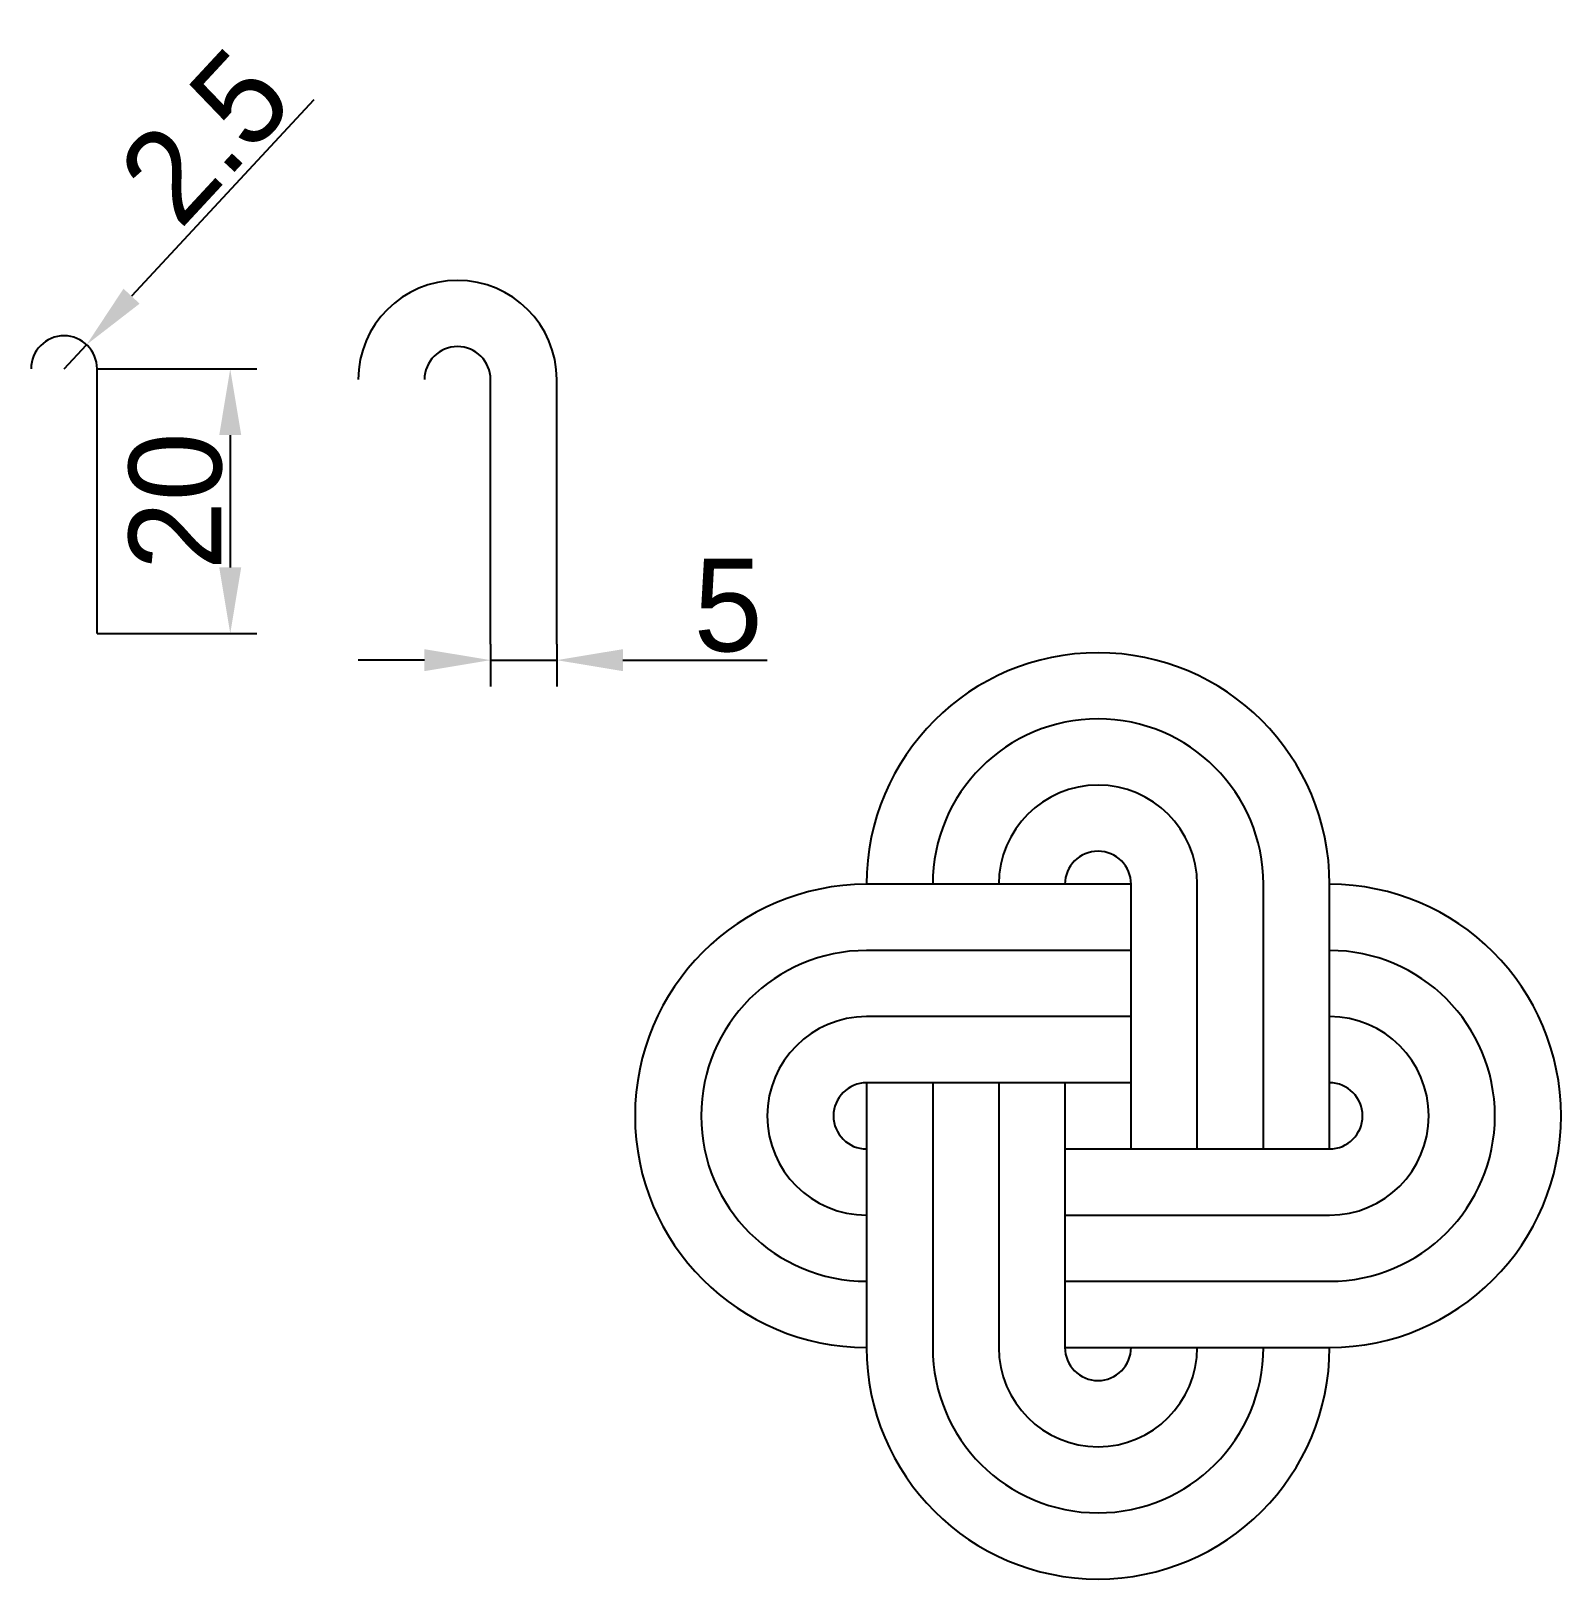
# Model space of a CAD drawing. Header units: millimetres. Extents: x 85 to 201, y 31 to 148.
import ezdxf

# ---------------------------------------------------------------- set-up
doc = ezdxf.new("R2010")
doc.units = ezdxf.units.MM
doc.dimstyles.new('ISO-25', dxfattribs={"dimtxt": 7, "dimasz": 5, "dimexe": 2, "dimexo": 0, "dimtad": 1, "dimdec": 0, "dimdsep": 46, "dimtxsty": 'Standard', "dimcen": 2.5, "dimadec": 0, "dimazin": 0, "dimtfac": 1, "dimtdec": 0, "dimtmove": 0, "dimatfit": 3, "dimfxl": 0, "dimarcsym": 0})

# ---------------------------------------------------------------- blocks, each defined once
blk = doc.blocks.new('*D1')
at = {"color": 0, "lineweight": -2}
for p, q in [((106.5, 142.95), (92.73, 128.1)), ((87.63, 122.61), (89.33, 124.44))]:
    blk.add_line(p, q, dxfattribs=at)
at = {"color": 0}
blk.add_solid([(92.12, 128.67), (93.34, 127.54), (89.33, 124.44)], dxfattribs=at)
at = {"layer": 'Defpoints', "color": 0}
for p in [(89.33, 124.44), (87.63, 122.61)]:
    blk.add_point(p, dxfattribs=at)
at = {"color": 0, "insert": (98.29, 140.17), "char_height": 7, "attachment_point": 5, "rotation": 47.1513}
blk.add_mtext('2.5', dxfattribs=at)
blk = doc.blocks.new('*D2')
at = {"color": 0, "lineweight": -2}
for p, q in [((119.87, 101.8), (119.87, 98.6)), ((124.87, 101.8), (124.87, 98.6)), ((114.87, 100.6), (109.87, 100.6)), ((119.87, 100.6), (124.87, 100.6)), ((129.87, 100.6), (140.79, 100.6))]:
    blk.add_line(p, q, dxfattribs=at)
at = {"color": 0}
for points in [[(114.87, 101.43), (114.87, 99.77), (119.87, 100.6)], [(129.87, 101.43), (129.87, 99.77), (124.87, 100.6)]]:
    blk.add_solid(points, dxfattribs=at)
at = {"layer": 'Defpoints', "color": 0}
for p in [(119.87, 101.8), (124.87, 101.8), (124.87, 100.6)]:
    blk.add_point(p, dxfattribs=at)
at = {"color": 0, "insert": (137.83, 104.72), "char_height": 7, "attachment_point": 5}
blk.add_mtext('5', dxfattribs=at)
blk = doc.blocks.new('*D3')
at = {"color": 0, "lineweight": -2}
for p, q in [((90.13, 122.61), (102.19, 122.61)), ((100.19, 117.61), (100.19, 107.61)), ((90.13, 102.61), (102.19, 102.61))]:
    blk.add_line(p, q, dxfattribs=at)
at = {"color": 0}
for points in [[(99.36, 117.61), (101.02, 117.61), (100.19, 122.61)], [(99.36, 107.61), (101.02, 107.61), (100.19, 102.61)]]:
    blk.add_solid(points, dxfattribs=at)
at = {"layer": 'Defpoints', "color": 0}
for p in [(90.13, 122.61), (90.13, 102.61), (100.19, 102.61)]:
    blk.add_point(p, dxfattribs=at)
at = {"color": 0, "insert": (96.07, 112.61), "char_height": 7, "attachment_point": 5, "rotation": 90}
blk.add_mtext('20', dxfattribs=at)

msp = doc.modelspace()

# ---------------------------------------------------------------- linework, layer by layer
for points in [[(124.87, 101.8), (124.87, 121.8, 1), (109.87, 121.8, 1)], [(90.13, 102.61), (90.13, 122.61, 1), (85.13, 122.61, -1)], [(119.87, 101.8), (119.87, 121.8, 1), (114.87, 121.8, -1)], [(183.29, 63.66), (183.29, 83.66, 1), (148.29, 83.66, 1)], [(178.29, 63.66), (178.29, 83.66, 1), (153.29, 83.66, 1)], [(173.29, 63.66), (173.29, 83.66, 1), (158.29, 83.66, 1)], [(168.29, 63.66), (168.29, 83.66, 1), (163.29, 83.66, -1)], [(168.29, 83.66), (148.29, 83.66, 1), (148.29, 48.66, 1)], [(163.29, 48.66), (183.29, 48.66, 1), (183.29, 83.66, 1)], [(168.29, 78.66), (148.29, 78.66, 1), (148.29, 53.66, 1)], [(163.29, 53.66), (183.29, 53.66, 1), (183.29, 78.66, 1)], [(168.29, 73.66), (148.29, 73.66, 1), (148.29, 58.66, 1)], [(163.29, 58.66), (183.29, 58.66, 1), (183.29, 73.66, 1)], [(168.29, 68.66), (148.29, 68.66, 1), (148.29, 63.66, -1)], [(148.29, 68.66), (148.29, 48.66, 1), (183.29, 48.66, 1)], [(153.29, 68.66), (153.29, 48.66, 1), (178.29, 48.66, 1)], [(158.29, 68.66), (158.29, 48.66, 1), (173.29, 48.66, 1)], [(163.29, 68.66), (163.29, 48.66, 1), (168.29, 48.66, -1)], [(163.29, 63.66), (183.29, 63.66, 1), (183.29, 68.66, -1)]]:
    msp.add_lwpolyline(points, format="xyb")

# ---------------------------------------------------------------- dimensions: what is measured, and where the dimension line sits
at = {"color": 1}
dim = msp.add_radius_dim(center=(87.63, 122.61), mpoint=(89.33, 124.44), text='2.5', dimstyle='ISO-25', dxfattribs=at)
dim.commit()
dim.dimension.update_dxf_attribs({"geometry": '*D1', "text_midpoint": (98.29, 140.17)})
dim = msp.add_linear_dim(base=(100.19, 102.61), p1=(90.13, 122.61), p2=(90.13, 102.61), angle=90, dimstyle='ISO-25', dxfattribs=at)
dim.commit()
dim.dimension.update_dxf_attribs({"geometry": '*D3', "text_midpoint": (96.07, 112.61)})
dim = msp.add_linear_dim(base=(124.87, 100.6), p1=(119.87, 101.8), p2=(124.87, 101.8), dimstyle='ISO-25', dxfattribs=at)
dim.commit()
dim.dimension.update_dxf_attribs({"geometry": '*D2', "text_midpoint": (137.83, 104.72)})

doc.saveas('drawing.dxf')
